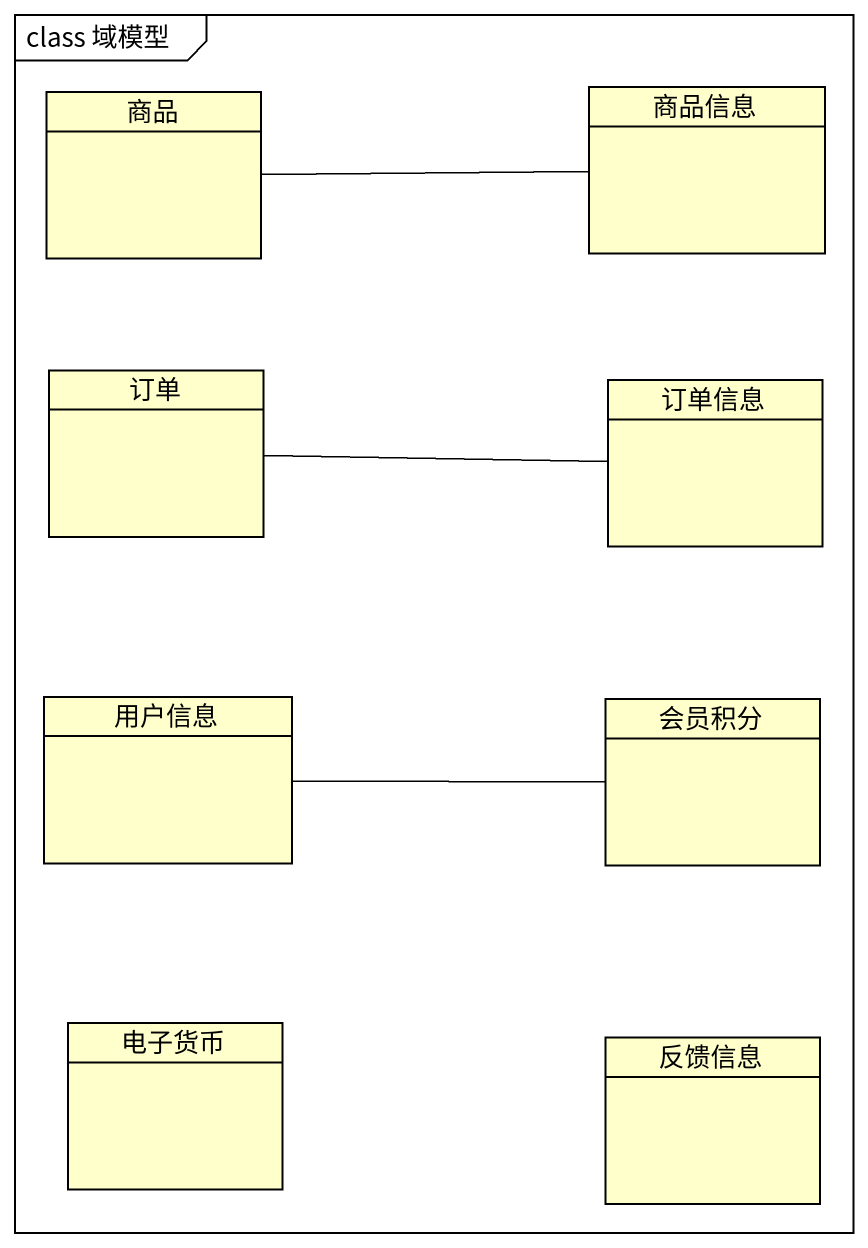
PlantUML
@startuml
mainframe class 域模型
hide circle
hide empty members
class 商品
class 商品信息
class 订单
class 订单信息
class 用户信息
class 会员积分
class 电子货币
class 反馈信息
商品 -right- 商品信息
订单 -right- 订单信息
用户信息 -right- 会员积分
@enduml
